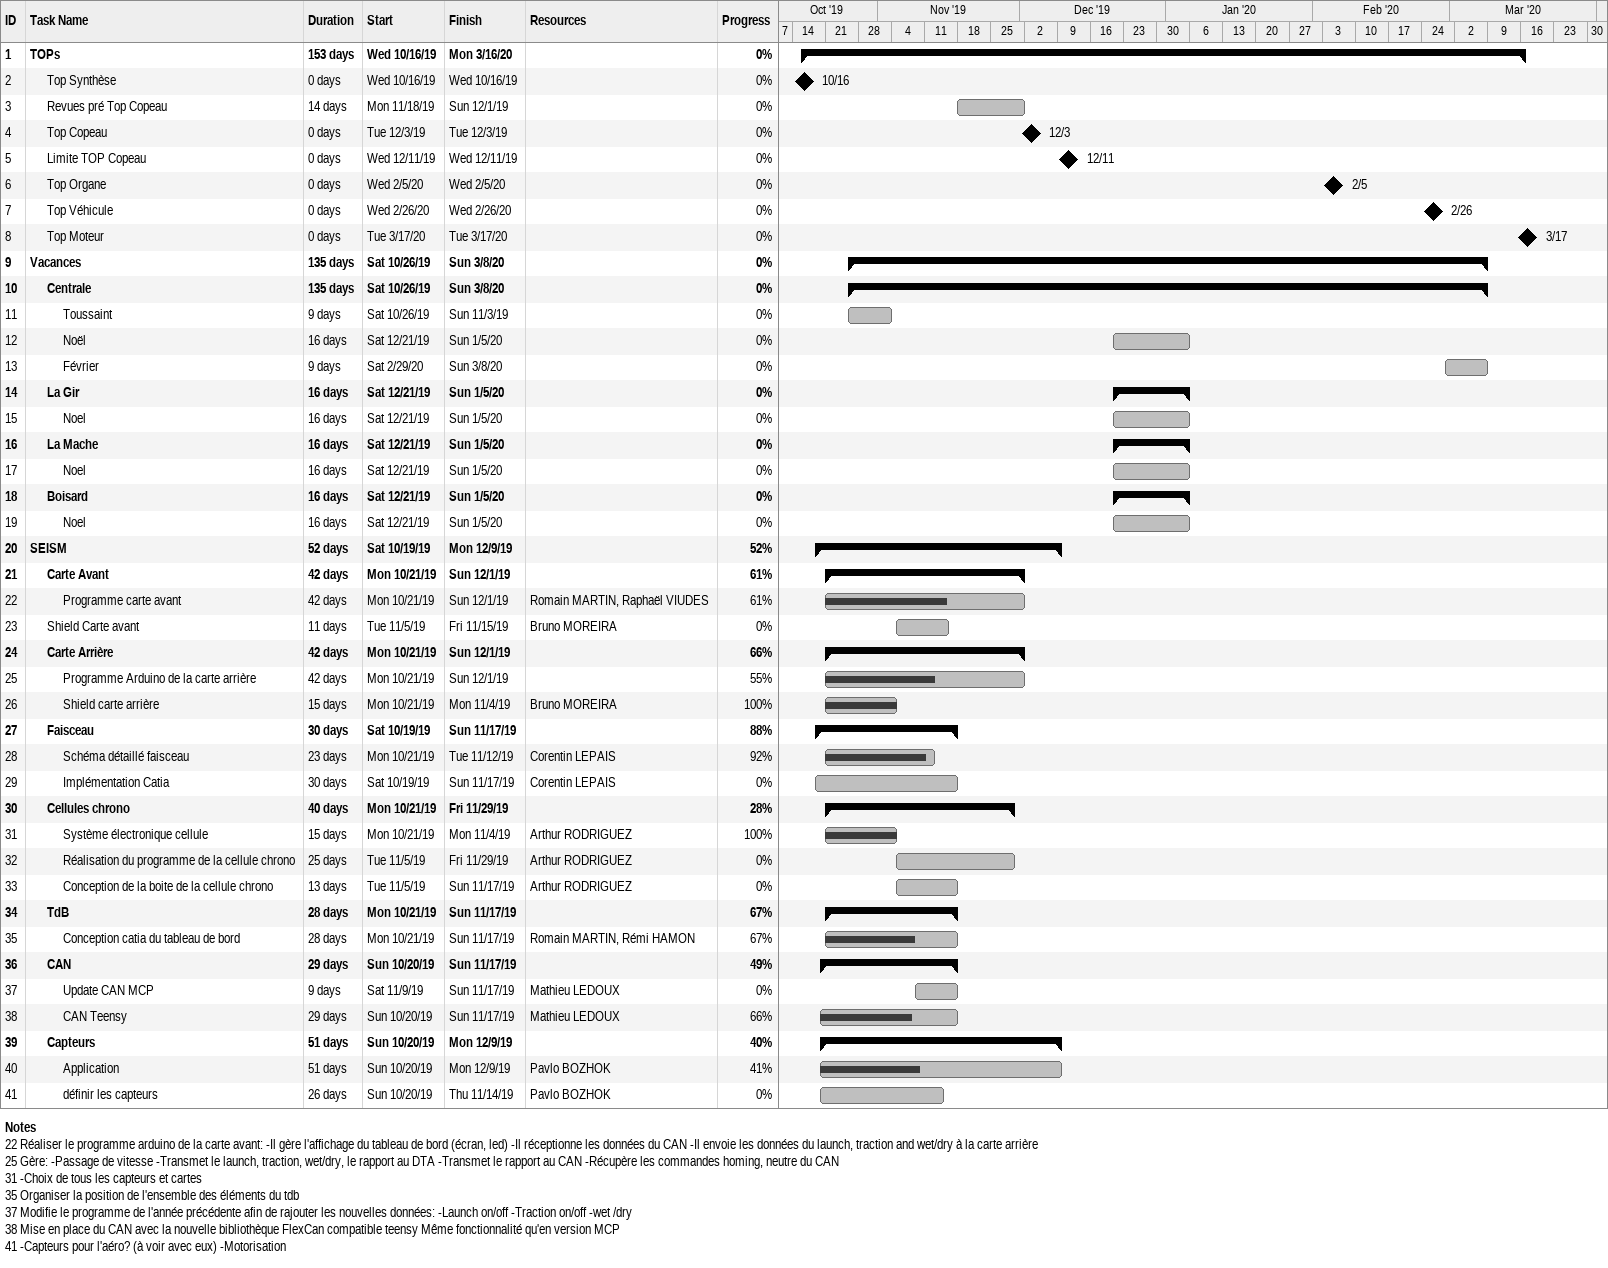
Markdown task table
| ID | Level | Task | Duration | Start | Finish | Resources | % complete |
|---|---|---|---|---|---|---|---|
| 1 | 1 | **TOPs** | 153d | 2019-10-16 | 2020-03-16 |  | 0 |
| 2 | 2 | Top Synthèse | 0d | 2019-10-16 | 2019-10-16 |  | 0 |
| 3 | 2 | Revues pré Top Copeau | 14d | 2019-11-18 | 2019-12-01 |  | 0 |
| 4 | 2 | Top Copeau | 0d | 2019-12-03 | 2019-12-03 |  | 0 |
| 5 | 2 | Limite TOP Copeau | 0d | 2019-12-11 | 2019-12-11 |  | 0 |
| 6 | 2 | Top Organe | 0d | 2020-02-05 | 2020-02-05 |  | 0 |
| 7 | 2 | Top Véhicule | 0d | 2020-02-26 | 2020-02-26 |  | 0 |
| 8 | 2 | Top Moteur | 0d | 2020-03-17 | 2020-03-17 |  | 0 |
| 9 | 1 | **Vacances** | 135d | 2019-10-26 | 2020-03-08 |  | 0 |
| 10 | 2 | **Centrale** | 135d | 2019-10-26 | 2020-03-08 |  | 0 |
| 11 | 3 | Toussaint | 9d | 2019-10-26 | 2019-11-03 |  | 0 |
| 12 | 3 | Noël | 16d | 2019-12-21 | 2020-01-05 |  | 0 |
| 13 | 3 | Février | 9d | 2020-02-29 | 2020-03-08 |  | 0 |
| 14 | 2 | **La Gir** | 16d | 2019-12-21 | 2020-01-05 |  | 0 |
| 15 | 3 | Noel | 16d | 2019-12-21 | 2020-01-05 |  | 0 |
| 16 | 2 | **La Mache** | 16d | 2019-12-21 | 2020-01-05 |  | 0 |
| 17 | 3 | Noel | 16d | 2019-12-21 | 2020-01-05 |  | 0 |
| 18 | 2 | **Boisard** | 16d | 2019-12-21 | 2020-01-05 |  | 0 |
| 19 | 3 | Noel | 16d | 2019-12-21 | 2020-01-05 |  | 0 |
| 20 | 1 | **SEISM** | 52d | 2019-10-19 | 2019-12-09 |  | 52 |
| 21 | 2 | **Carte Avant** | 42d | 2019-10-21 | 2019-12-01 |  | 61 |
| 22 | 3 | Programme carte avant | 42d | 2019-10-21 | 2019-12-01 | Romain MARTIN, Raphaël VIUDES | 61 |
| 23 | 2 | Shield Carte avant | 11d | 2019-11-05 | 2019-11-15 | Bruno MOREIRA | 0 |
| 24 | 2 | **Carte Arrière** | 42d | 2019-10-21 | 2019-12-01 |  | 66 |
| 25 | 3 | Programme Arduino de la carte arrière | 42d | 2019-10-21 | 2019-12-01 |  | 55 |
| 26 | 3 | Shield carte arrière | 15d | 2019-10-21 | 2019-11-04 | Bruno MOREIRA | 100 |
| 27 | 2 | **Faisceau** | 30d | 2019-10-19 | 2019-11-17 |  | 88 |
| 28 | 3 | Schéma détaillé faisceau | 23d | 2019-10-21 | 2019-11-12 | Corentin LEPAIS | 92 |
| 29 | 3 | Implémentation Catia | 30d | 2019-10-19 | 2019-11-17 | Corentin LEPAIS | 0 |
| 30 | 2 | **Cellules chrono** | 40d | 2019-10-21 | 2019-11-29 |  | 28 |
| 31 | 3 | Système électronique cellule | 15d | 2019-10-21 | 2019-11-04 | Arthur RODRIGUEZ | 100 |
| 32 | 3 | Réalisation du programme de la cellule chrono | 25d | 2019-11-05 | 2019-11-29 | Arthur RODRIGUEZ | 0 |
| 33 | 3 | Conception de la boite de la cellule chrono | 13d | 2019-11-05 | 2019-11-17 | Arthur RODRIGUEZ | 0 |
| 34 | 2 | **TdB** | 28d | 2019-10-21 | 2019-11-17 |  | 67 |
| 35 | 3 | Conception catia du tableau de bord | 28d | 2019-10-21 | 2019-11-17 | Romain MARTIN, Rémi HAMON | 67 |
| 36 | 2 | **CAN** | 29d | 2019-10-20 | 2019-11-17 |  | 49 |
| 37 | 3 | Update CAN MCP | 9d | 2019-11-09 | 2019-11-17 | Mathieu LEDOUX | 0 |
| 38 | 3 | CAN Teensy | 29d | 2019-10-20 | 2019-11-17 | Mathieu LEDOUX | 66 |
| 39 | 2 | **Capteurs** | 51d | 2019-10-20 | 2019-12-09 |  | 40 |
| 40 | 3 | Application | 51d | 2019-10-20 | 2019-12-09 | Pavlo BOZHOK | 41 |
| 41 | 3 | définir les capteurs | 26d | 2019-10-20 | 2019-11-14 | Pavlo BOZHOK | 0 |

Notes
- 22: Réaliser le programme arduino de la carte avant: -Il gère l'affichage du tableau de bord (écran, led) -Il réceptionne les données du CAN -Il envoie les données du launch, traction and wet/dry à la carte arrière
- 25: Gère: -Passage de vitesse -Transmet le launch, traction, wet/dry, le rapport au DTA -Transmet le rapport au CAN -Récupère les commandes homing, neutre du CAN
- 31: -Choix de tous les capteurs et cartes
- 35: Organiser la position de l'ensemble des éléments du tdb
- 37: Modifie le programme de l'année précédente afin de rajouter les nouvelles données: -Launch on/off -Traction on/off -wet /dry
- 38: Mise en place du CAN avec la nouvelle bibliothèque FlexCan compatible teensy Même fonctionnalité qu'en version MCP
- 41: -Capteurs pour l'aéro? (à voir avec eux) -Motorisation
